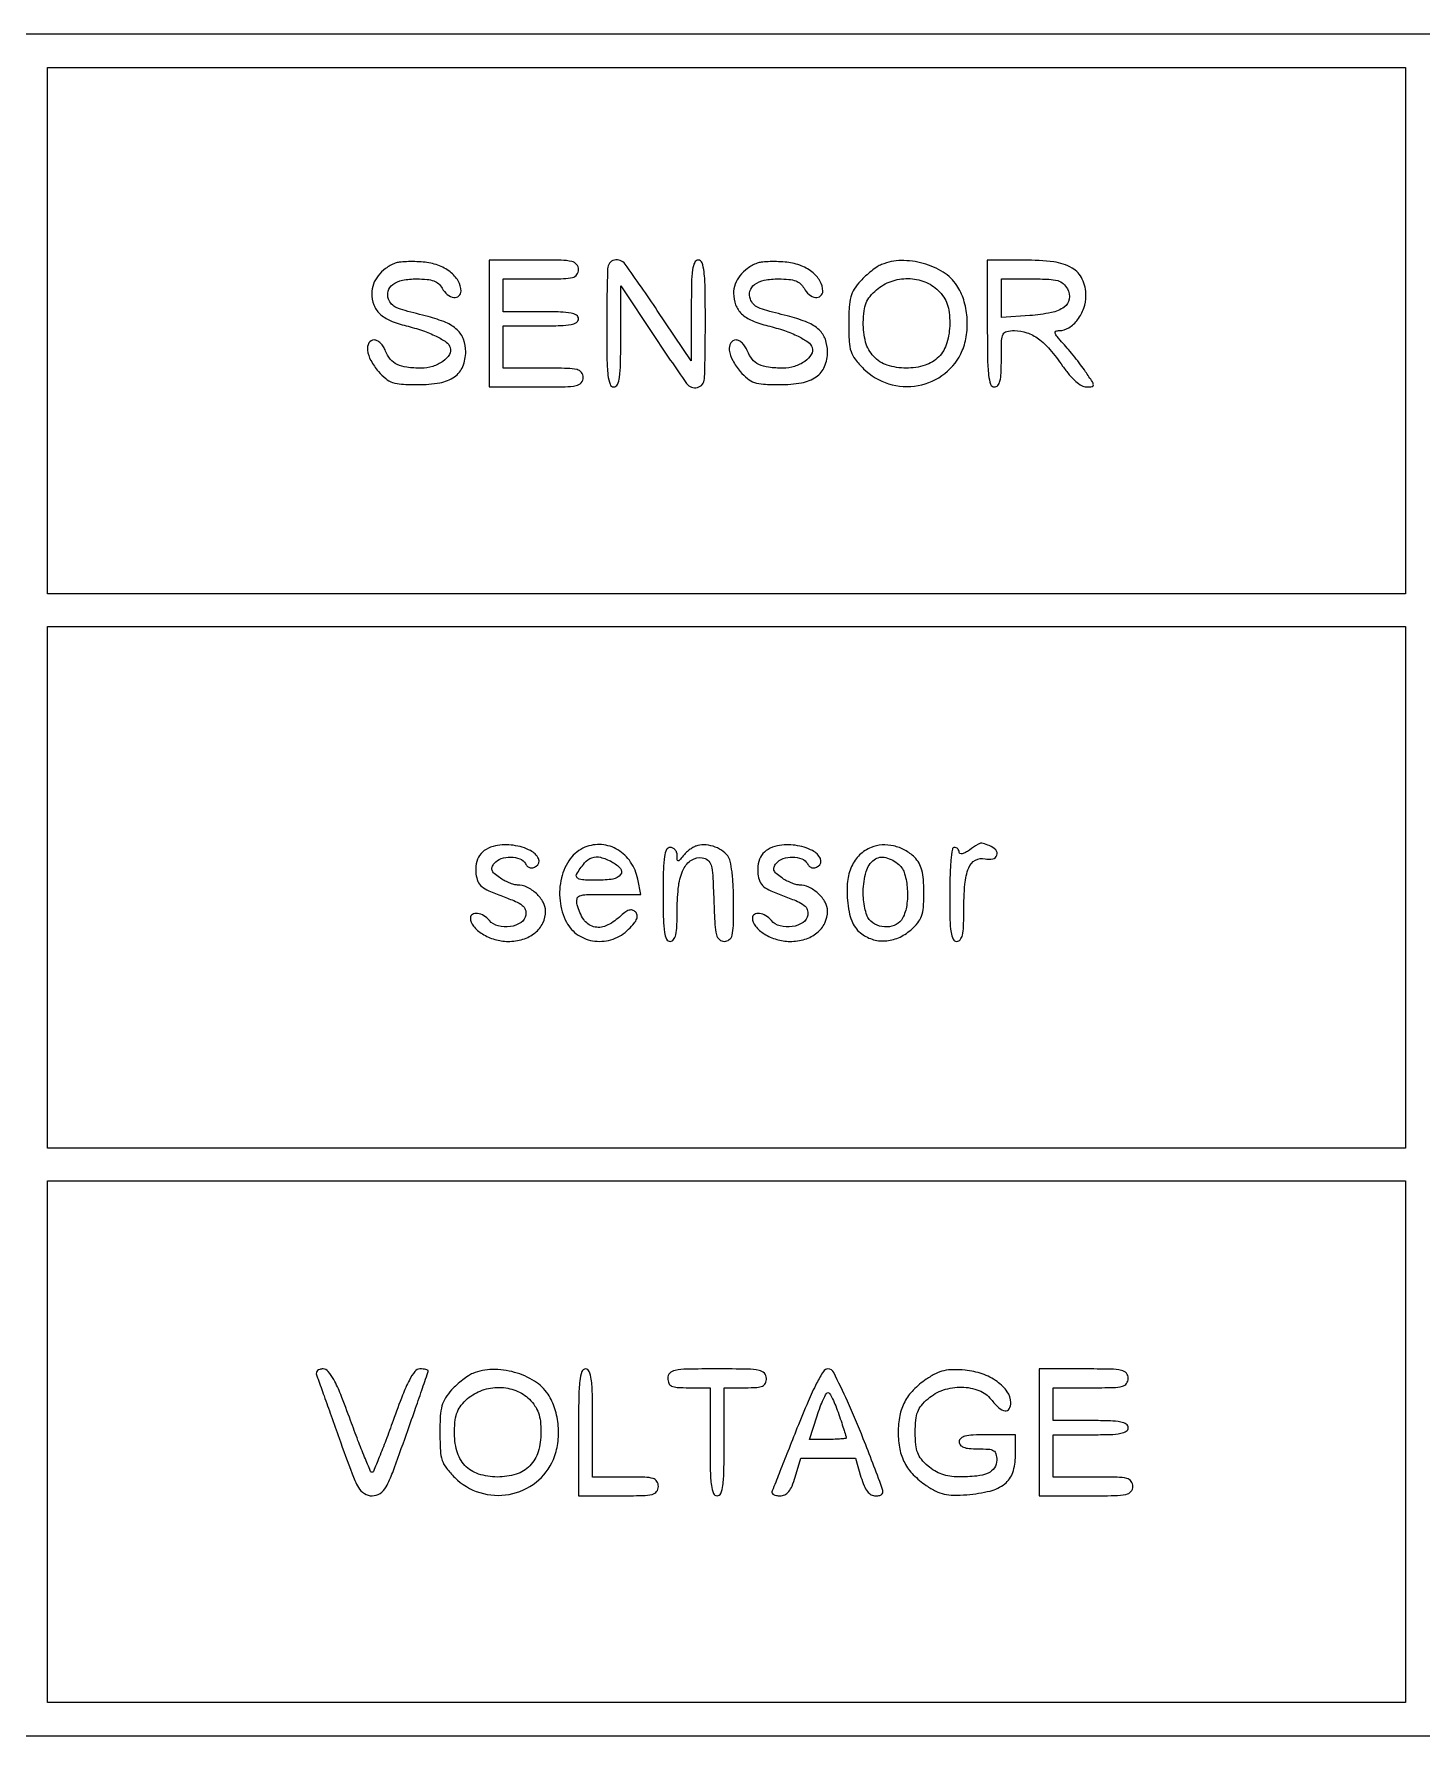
# Model space of a CAD drawing. Header units: millimetres. Extents: x 9982696 to 10277415, y 3207660 to 3335318.
# Drawn here: x 10019571.5 to 10019608.98, y 3333523.96 to 3333569.93 of the extents above; entities that cross this region are included whole.
import ezdxf

# ---------------------------------------------------------------- set-up
doc = ezdxf.new("R2010")
doc.units = ezdxf.units.MM
doc.header["$LTSCALE"] = 2

msp = doc.modelspace()

# ---------------------------------------------------------------- linework, layer by layer
for points in [[(10019533.689, 3333569.761, 0.198873), (10019533.525, 3333569.364, 0.000038), (10019533.523, 3333546.944, 0.000038), (10019533.525, 3333524.525, 0.198873), (10019533.689, 3333524.128, 0.198911), (10019534.091, 3333523.961, 0.000001), (10019671.731, 3333523.961, 0.000001), (10019809.371, 3333523.961, 0.198911), (10019809.773, 3333524.128, 0.198873), (10019809.937, 3333524.525, 0.000038), (10019809.939, 3333546.944, 0.000038), (10019809.937, 3333569.364, 0.198873), (10019809.773, 3333569.761, 0.198911), (10019809.371, 3333569.927, 0.000001), (10019671.731, 3333569.928, 0.000001), (10019534.091, 3333569.927, 0.198911)], [(10019581.251, 3333563.739, 0.060217), (10019580.991, 3333563.595, 0.071639), (10019580.789, 3333563.401, 0.077272), (10019580.661, 3333563.171, 0.088403), (10019580.617, 3333562.923, 0.090406), (10019580.673, 3333562.615, 0.113689), (10019580.833, 3333562.374, 0.089874), (10019581.116, 3333562.189, 0.039493), (10019581.543, 3333562.048, -0.020963), (10019581.991, 3333561.917, -0.033541), (10019582.36, 3333561.765, -0.038742), (10019582.628, 3333561.606, -0.160812), (10019582.738, 3333561.457, -0.223555), (10019582.715, 3333561.27, -0.099591), (10019582.54, 3333561.086, -0.079071), (10019582.263, 3333560.95, -0.074539), (10019581.951, 3333560.903, -0.029988), (10019581.562, 3333560.927, -0.082261), (10019581.299, 3333561.003, -0.109238), (10019581.118, 3333561.145, -0.081184), (10019580.991, 3333561.365, 0.052399), (10019580.933, 3333561.479, 0.05635), (10019580.854, 3333561.577, 0.063347), (10019580.766, 3333561.643, 0.130702), (10019580.683, 3333561.665, 0.264624), (10019580.54, 3333561.583, 0.16857), (10019580.501, 3333561.39, 0.092193), (10019580.593, 3333561.11, 0.052712), (10019580.796, 3333560.815, 0.04196), (10019580.994, 3333560.621, 0.0928), (10019581.178, 3333560.519, 0.066681), (10019581.424, 3333560.471, 0.014055), (10019581.862, 3333560.459, 0.041716), (10019582.456, 3333560.509, 0.109199), (10019582.85, 3333560.668, 0.145086), (10019583.075, 3333560.946, 0.098475), (10019583.155, 3333561.347, 0.088455), (10019583.095, 3333561.682, 0.117278), (10019582.925, 3333561.938, 0.089846), (10019582.618, 3333562.136, 0.035456), (10019582.14, 3333562.295, -0.003231), (10019581.517, 3333562.459, -0.037516), (10019581.279, 3333562.542, -0.101842), (10019581.154, 3333562.631, -0.096491), (10019581.071, 3333562.764, -0.159941), (10019581.06, 3333562.986, -0.171164), (10019581.183, 3333563.164, -0.109625), (10019581.448, 3333563.278, -0.047028), (10019581.833, 3333563.314, -0.022349), (10019582.111, 3333563.302, -0.066236), (10019582.296, 3333563.26, -0.0948), (10019582.425, 3333563.182, -0.087066), (10019582.52, 3333563.061, 0.096491), (10019582.657, 3333562.893, 0.136616), (10019582.832, 3333562.814, 0.219852), (10019582.969, 3333562.853, 0.217507), (10019583.028, 3333562.983, 0.136773), (10019582.951, 3333563.259, 0.093123), (10019582.732, 3333563.504, 0.07938), (10019582.403, 3333563.683, 0.063835), (10019582.008, 3333563.768, 0.014689), (10019581.777, 3333563.78, 0.015891), (10019581.552, 3333563.779, 0.015561), (10019581.36, 3333563.765, 0.070678)], [(10019583.789, 3333562.109), (10019583.789, 3333560.396), (10019585.058, 3333560.396, 0.003852), (10019585.837, 3333560.402, 0.045528), (10019586.137, 3333560.434, 0.160003), (10019586.274, 3333560.511, 0.186821), (10019586.327, 3333560.649, 0.165398), (10019586.281, 3333560.787, 0.1727), (10019586.161, 3333560.864, 0.052938), (10019585.9, 3333560.897, 0.004884), (10019585.249, 3333560.903), (10019584.17, 3333560.903), (10019584.17, 3333561.474), (10019584.17, 3333562.045), (10019585.185, 3333562.045, 0.006994), (10019585.717, 3333562.053, 0.039364), (10019586, 3333562.083, 0.093584), (10019586.148, 3333562.141, 0.258593), (10019586.2, 3333562.236, 0.258593), (10019586.148, 3333562.331, 0.093584), (10019586, 3333562.388, 0.039364), (10019585.717, 3333562.419, 0.006994), (10019585.185, 3333562.426), (10019584.17, 3333562.426), (10019584.17, 3333562.87), (10019584.17, 3333563.314), (10019585.185, 3333563.314, 0.005351), (10019585.795, 3333563.321, 0.055952), (10019586.042, 3333563.354, 0.176663), (10019586.156, 3333563.431, 0.157888), (10019586.2, 3333563.568, 0.179874), (10019586.149, 3333563.706, 0.16431), (10019586.018, 3333563.784, 0.047763), (10019585.731, 3333563.816, 0.004147), (10019584.995, 3333563.822), (10019583.789, 3333563.822)], [(10019586.962, 3333562.109, 0.003511), (10019586.968, 3333561.172, 0.024158), (10019586.997, 3333560.713, 0.054088), (10019587.052, 3333560.468, 0.32143), (10019587.152, 3333560.396, 0.295591), (10019587.25, 3333560.459, 0.070627), (10019587.307, 3333560.655, 0.029967), (10019587.336, 3333561.026, 0.004699), (10019587.343, 3333561.76), (10019587.344, 3333563.124), (10019588.25, 3333561.76, 0.007363), (10019589.12, 3333560.491, 0.310252), (10019589.414, 3333560.382, 0.334325), (10019589.603, 3333560.618, 0.008), (10019589.627, 3333562.109, 0.003511), (10019589.62, 3333563.045, 0.024158), (10019589.592, 3333563.505, 0.054088), (10019589.537, 3333563.75, 0.32143), (10019589.436, 3333563.822, 0.295229), (10019589.338, 3333563.759, 0.070972), (10019589.282, 3333563.564, 0.030067), (10019589.253, 3333563.194, 0.004714), (10019589.246, 3333562.462), (10019589.246, 3333561.103), (10019588.329, 3333562.462, 0.007121), (10019587.457, 3333563.716, 0.309856), (10019587.169, 3333563.821, 0.333307), (10019586.985, 3333563.59, 0.007727)], [(10019591.023, 3333563.739, 0.060217), (10019590.762, 3333563.595, 0.071639), (10019590.56, 3333563.401, 0.077272), (10019590.432, 3333563.171, 0.088403), (10019590.388, 3333562.923, 0.090406), (10019590.444, 3333562.615, 0.113689), (10019590.605, 3333562.374, 0.089874), (10019590.888, 3333562.189, 0.039493), (10019591.314, 3333562.048, -0.020963), (10019591.763, 3333561.917, -0.033541), (10019592.131, 3333561.765, -0.038742), (10019592.399, 3333561.606, -0.160812), (10019592.509, 3333561.457, -0.223555), (10019592.487, 3333561.27, -0.099591), (10019592.312, 3333561.086, -0.079071), (10019592.034, 3333560.95, -0.074539), (10019591.722, 3333560.903, -0.029988), (10019591.333, 3333560.927, -0.082261), (10019591.07, 3333561.003, -0.109238), (10019590.89, 3333561.145, -0.081184), (10019590.762, 3333561.365, 0.052399), (10019590.704, 3333561.479, 0.05635), (10019590.625, 3333561.577, 0.063347), (10019590.537, 3333561.643, 0.130702), (10019590.455, 3333561.665, 0.264624), (10019590.312, 3333561.583, 0.16857), (10019590.272, 3333561.39, 0.092193), (10019590.364, 3333561.11, 0.052712), (10019590.568, 3333560.815, 0.04196), (10019590.765, 3333560.621, 0.0928), (10019590.949, 3333560.519, 0.066681), (10019591.195, 3333560.471, 0.014055), (10019591.633, 3333560.459, 0.041716), (10019592.227, 3333560.509, 0.109199), (10019592.622, 3333560.668, 0.145086), (10019592.846, 3333560.946, 0.098475), (10019592.926, 3333561.347, 0.088455), (10019592.867, 3333561.682, 0.117278), (10019592.696, 3333561.938, 0.089846), (10019592.389, 3333562.136, 0.035456), (10019591.911, 3333562.295, -0.003231), (10019591.288, 3333562.459, -0.037516), (10019591.05, 3333562.542, -0.101842), (10019590.925, 3333562.631, -0.096491), (10019590.842, 3333562.764, -0.159941), (10019590.831, 3333562.986, -0.171164), (10019590.955, 3333563.164, -0.109625), (10019591.219, 3333563.278, -0.047028), (10019591.605, 3333563.314, -0.022349), (10019591.882, 3333563.302, -0.066236), (10019592.067, 3333563.26, -0.0948), (10019592.196, 3333563.182, -0.087066), (10019592.292, 3333563.061, 0.096491), (10019592.429, 3333562.893, 0.136616), (10019592.603, 3333562.814, 0.219852), (10019592.74, 3333562.853, 0.217507), (10019592.799, 3333562.983, 0.136773), (10019592.722, 3333563.259, 0.093123), (10019592.503, 3333563.504, 0.07938), (10019592.174, 3333563.683, 0.063835), (10019591.779, 3333563.768, 0.014689), (10019591.548, 3333563.78, 0.015891), (10019591.323, 3333563.779, 0.015561), (10019591.131, 3333563.765, 0.070678)], [(10019594.386, 3333563.701, 0.04915), (10019594.266, 3333563.637, 0.018696), (10019594.113, 3333563.527, 0.018303), (10019593.955, 3333563.393, 0.021342), (10019593.814, 3333563.255, 0.045851), (10019593.648, 3333563.039, 0.074426), (10019593.555, 3333562.828, 0.053363), (10019593.51, 3333562.552, 0.013785), (10019593.497, 3333562.101, 0.013407), (10019593.51, 3333561.619, 0.066453), (10019593.56, 3333561.354, 0.085882), (10019593.673, 3333561.143, 0.030926), (10019593.898, 3333560.888, 0.123024), (10019594.576, 3333560.481, 0.119883), (10019595.373, 3333560.436, 0.12141), (10019596.094, 3333560.76, 0.12826), (10019596.564, 3333561.377, 0.065408), (10019596.681, 3333561.809, 0.054356), (10019596.693, 3333562.284, 0.054823), (10019596.603, 3333562.747, 0.069681), (10019596.417, 3333563.139, 0.109617), (10019596.053, 3333563.494, 0.071232), (10019595.512, 3333563.731, 0.069918), (10019594.915, 3333563.809, 0.095934)], [(10019597.241, 3333562.109, 0.003511), (10019597.247, 3333561.172, 0.024158), (10019597.276, 3333560.713, 0.054088), (10019597.33, 3333560.468, 0.32143), (10019597.431, 3333560.396, 0.222027), (10019597.523, 3333560.439, 0.113455), (10019597.582, 3333560.554, 0.050675), (10019597.613, 3333560.772, 0.010614), (10019597.621, 3333561.157, -0.006964), (10019597.628, 3333561.65, -0.101771), (10019597.668, 3333561.818, -0.233601), (10019597.764, 3333561.895, -0.054883), (10019597.974, 3333561.918, -0.083449), (10019598.309, 3333561.862, -0.075478), (10019598.62, 3333561.699, -0.057753), (10019598.932, 3333561.408, -0.025765), (10019599.275, 3333560.961, 0.023055), (10019599.455, 3333560.724, 0.039144), (10019599.629, 3333560.546, 0.0484), (10019599.788, 3333560.431, 0.132267), (10019599.92, 3333560.396, 0.036299), (10019600.071, 3333560.407, 0.390702), (10019600.106, 3333560.45, 0.129866), (10019600.078, 3333560.534, 0.005097), (10019599.894, 3333560.808, 0.010695), (10019599.762, 3333560.991, 0.006558), (10019599.6, 3333561.202, 0.006573), (10019599.434, 3333561.406, 0.011637), (10019599.29, 3333561.57, -0.01019), (10019599.124, 3333561.759, -0.101873), (10019599.073, 3333561.851, -0.377986), (10019599.095, 3333561.9, -0.105745), (10019599.184, 3333561.918, 0.143725), (10019599.443, 3333561.995, 0.086802), (10019599.68, 3333562.213, 0.078876), (10019599.848, 3333562.523, 0.084856), (10019599.906, 3333562.861, 0.11032), (10019599.806, 3333563.307, 0.153262), (10019599.531, 3333563.606, 0.100172), (10019599.033, 3333563.773, 0.030916), (10019598.239, 3333563.822), (10019597.241, 3333563.822)], [(10019595.914, 3333563.003, -0.045944), (10019596.066, 3333562.821, -0.066727), (10019596.16, 3333562.634, -0.0579), (10019596.21, 3333562.41, -0.02598), (10019596.226, 3333562.109, -0.071565), (10019596.15, 3333561.586, -0.122589), (10019595.929, 3333561.207, -0.124644), (10019595.559, 3333560.981, -0.075413), (10019595.048, 3333560.903, -0.078935), (10019594.54, 3333560.984, -0.126641), (10019594.172, 3333561.218, -0.12268), (10019593.955, 3333561.608, -0.071451), (10019593.891, 3333562.141, -0.02538), (10019593.913, 3333562.45, -0.06559), (10019593.969, 3333562.666, -0.075721), (10019594.074, 3333562.842, -0.043245), (10019594.247, 3333563.019, -0.093602), (10019594.641, 3333563.247, -0.086898), (10019595.102, 3333563.323, -0.08907), (10019595.552, 3333563.238, -0.105484)], [(10019599.406, 3333563.046, -0.161464), (10019599.454, 3333562.771, -0.204201), (10019599.32, 3333562.553, -0.105485), (10019598.97, 3333562.403, -0.030896), (10019598.387, 3333562.324), (10019597.621, 3333562.269), (10019597.621, 3333562.792), (10019597.621, 3333563.314), (10019598.442, 3333563.314, -0.010323), (10019598.9, 3333563.305, -0.057667), (10019599.142, 3333563.267, -0.109364), (10019599.293, 3333563.186, -0.093261)], [(10019583.957, 3333548, 0.079421), (10019583.706, 3333547.906, 0.112818), (10019583.531, 3333547.745, 0.109215), (10019583.439, 3333547.52, 0.070976), (10019583.431, 3333547.238, 0.072954), (10019583.484, 3333547.042, 0.117647), (10019583.587, 3333546.903, 0.072954), (10019583.778, 3333546.786, 0.015296), (10019584.145, 3333546.641, -0.013549), (10019584.5, 3333546.503, -0.069403), (10019584.681, 3333546.395, -0.137262), (10019584.764, 3333546.28, -0.123484), (10019584.779, 3333546.133, -0.216373), (10019584.651, 3333545.931, -0.107543), (10019584.361, 3333545.821, -0.098782), (10019584.031, 3333545.837, -0.159413), (10019583.795, 3333545.986, 0.084109), (10019583.645, 3333546.115, 0.102088), (10019583.47, 3333546.177, 0.164034), (10019583.337, 3333546.151, 0.270293), (10019583.282, 3333546.056, 0.176918), (10019583.363, 3333545.832, 0.078101), (10019583.605, 3333545.623, 0.068352), (10019583.939, 3333545.473, 0.071525), (10019584.297, 3333545.421, 0.072598), (10019584.7, 3333545.48, 0.097343), (10019585.026, 3333545.652, 0.109585), (10019585.237, 3333545.915, 0.114538), (10019585.312, 3333546.239, 0.130834), (10019585.248, 3333546.478, 0.075985), (10019585.062, 3333546.713, 0.074431), (10019584.809, 3333546.885, 0.112948), (10019584.551, 3333546.944, -0.071849), (10019584.455, 3333546.958, -0.026771), (10019584.327, 3333547.004, -0.025866), (10019584.19, 3333547.069, -0.028411), (10019584.065, 3333547.146, -0.028123), (10019583.925, 3333547.257, -0.124603), (10019583.866, 3333547.343, -0.184918), (10019583.867, 3333547.428, -0.078354), (10019583.926, 3333547.527, -0.135043), (10019584.111, 3333547.656, -0.087192), (10019584.37, 3333547.7, -0.091549), (10019584.617, 3333547.652, -0.173891), (10019584.768, 3333547.521, 0.072673), (10019584.826, 3333547.446, 0.136171), (10019584.892, 3333547.41, 0.131274), (10019584.97, 3333547.412, 0.06526), (10019585.06, 3333547.453, 0.382279), (10019585.12, 3333547.656, 0.168243), (10019584.908, 3333547.872, 0.081088), (10019584.44, 3333548.016, 0.084504)], [(10019586.373, 3333547.963, 0.139038), (10019585.979, 3333547.652, 0.096905), (10019585.74, 3333547.135, 0.088518), (10019585.701, 3333546.521, 0.091175), (10019585.878, 3333545.939, 0.128642), (10019586.19, 3333545.592, 0.117713), (10019586.642, 3333545.429, 0.113237), (10019587.134, 3333545.484, 0.112336), (10019587.554, 3333545.749, 0.022585), (10019587.703, 3333545.912, 0.079212), (10019587.776, 3333546.034, 0.142089), (10019587.785, 3333546.131, 0.151061), (10019587.741, 3333546.216, 0.130224), (10019587.658, 3333546.265, 0.143763), (10019587.565, 3333546.263, 0.086734), (10019587.452, 3333546.205, 0.026106), (10019587.304, 3333546.08, -0.085198), (10019586.943, 3333545.841, -0.174961), (10019586.608, 3333545.818, -0.177305), (10019586.34, 3333546.014, -0.087768), (10019586.167, 3333546.405, -0.09867), (10019586.16, 3333546.567, -0.277647), (10019586.23, 3333546.651, -0.078804), (10019586.419, 3333546.685, -0.004902), (10019586.99, 3333546.69), (10019587.882, 3333546.69), (10019587.799, 3333547.102, 0.097816), (10019587.609, 3333547.564, 0.11058), (10019587.263, 3333547.894, 0.116621), (10019586.825, 3333548.035, 0.118206)], [(10019589.373, 3333547.997, 0.052153), (10019589.289, 3333547.957, 0.026739), (10019589.192, 3333547.891, 0.026249), (10019589.099, 3333547.812, 0.035673), (10019589.024, 3333547.73, -0.008596), (10019588.927, 3333547.612, -0.244098), (10019588.891, 3333547.597, -0.370903), (10019588.869, 3333547.62, -0.014584), (10019588.865, 3333547.745, 0.08745), (10019588.851, 3333547.827, 0.094445), (10019588.809, 3333547.896, 0.100127), (10019588.748, 3333547.943, 0.111976), (10019588.675, 3333547.959, 0.286822), (10019588.578, 3333547.899, 0.076301), (10019588.521, 3333547.716, 0.032071), (10019588.492, 3333547.369, 0.005163), (10019588.485, 3333546.69, 0.005163), (10019588.492, 3333546.012, 0.032071), (10019588.521, 3333545.665, 0.076301), (10019588.578, 3333545.482, 0.286822), (10019588.675, 3333545.421, 0.237328), (10019588.768, 3333545.468, 0.10562), (10019588.827, 3333545.597, 0.045624), (10019588.858, 3333545.839, 0.00886), (10019588.865, 3333546.282, -0.031138), (10019588.906, 3333546.929, -0.081899), (10019589.037, 3333547.374, -0.138079), (10019589.254, 3333547.618, -0.179939), (10019589.544, 3333547.681, -0.140923), (10019589.695, 3333547.614, -0.152626), (10019589.781, 3333547.478, -0.052519), (10019589.825, 3333547.204, -0.005128), (10019589.854, 3333546.532, 0.005091), (10019589.882, 3333545.874, 0.04962), (10019589.924, 3333545.599, 0.154511), (10019590.005, 3333545.471, 0.178333), (10019590.139, 3333545.421, 0.169191), (10019590.273, 3333545.468, 0.168724), (10019590.349, 3333545.588, 0.052852), (10019590.382, 3333545.846, 0.005142), (10019590.388, 3333546.476, 0.011505), (10019590.378, 3333546.927, 0.019901), (10019590.346, 3333547.301, 0.021414), (10019590.297, 3333547.589, 0.114229), (10019590.23, 3333547.732, 0.08609), (10019590.06, 3333547.884, 0.06536), (10019589.833, 3333547.989, 0.066116), (10019589.59, 3333548.03, 0.093585)], [(10019591.571, 3333548, 0.079421), (10019591.32, 3333547.906, 0.112818), (10019591.145, 3333547.745, 0.109215), (10019591.053, 3333547.52, 0.070976), (10019591.045, 3333547.238, 0.072954), (10019591.098, 3333547.042, 0.117647), (10019591.201, 3333546.903, 0.072954), (10019591.392, 3333546.786, 0.015296), (10019591.759, 3333546.641, -0.013549), (10019592.114, 3333546.503, -0.069403), (10019592.295, 3333546.395, -0.137262), (10019592.378, 3333546.28, -0.123484), (10019592.393, 3333546.133, -0.216373), (10019592.265, 3333545.931, -0.107543), (10019591.975, 3333545.821, -0.098782), (10019591.645, 3333545.837, -0.159413), (10019591.409, 3333545.986, 0.084109), (10019591.259, 3333546.115, 0.102088), (10019591.084, 3333546.177, 0.164034), (10019590.951, 3333546.151, 0.270293), (10019590.896, 3333546.056, 0.176918), (10019590.977, 3333545.832, 0.078101), (10019591.219, 3333545.623, 0.068352), (10019591.553, 3333545.473, 0.071525), (10019591.911, 3333545.421, 0.072598), (10019592.314, 3333545.48, 0.097343), (10019592.64, 3333545.652, 0.109585), (10019592.851, 3333545.915, 0.114538), (10019592.926, 3333546.239, 0.130834), (10019592.862, 3333546.478, 0.075985), (10019592.676, 3333546.713, 0.074431), (10019592.423, 3333546.885, 0.112948), (10019592.165, 3333546.944, -0.071849), (10019592.069, 3333546.958, -0.026771), (10019591.941, 3333547.004, -0.025866), (10019591.804, 3333547.069, -0.028411), (10019591.679, 3333547.146, -0.028123), (10019591.539, 3333547.257, -0.124603), (10019591.48, 3333547.343, -0.184918), (10019591.481, 3333547.428, -0.078354), (10019591.54, 3333547.527, -0.135043), (10019591.725, 3333547.656, -0.087192), (10019591.984, 3333547.7, -0.091549), (10019592.231, 3333547.652, -0.173891), (10019592.382, 3333547.521, 0.072673), (10019592.44, 3333547.446, 0.136171), (10019592.506, 3333547.41, 0.131274), (10019592.584, 3333547.412, 0.06526), (10019592.674, 3333547.453, 0.382279), (10019592.734, 3333547.656, 0.168243), (10019592.522, 3333547.872, 0.081088), (10019592.054, 3333548.016, 0.084504)], [(10019594.107, 3333547.961, 0.094548), (10019593.792, 3333547.755, 0.094864), (10019593.576, 3333547.447, 0.08098), (10019593.466, 3333547.039, 0.049199), (10019593.465, 3333546.538, 0.021971), (10019593.51, 3333546.218, 0.047481), (10019593.578, 3333545.979, 0.060553), (10019593.677, 3333545.796, 0.068802), (10019593.812, 3333545.652, 0.091399), (10019594.127, 3333545.48, 0.093272), (10019594.481, 3333545.434, 0.08906), (10019594.84, 3333545.519, 0.074921), (10019595.172, 3333545.728, 0.041033), (10019595.363, 3333545.922, 0.089736), (10019595.466, 3333546.103, 0.06829), (10019595.514, 3333546.339, 0.016418), (10019595.528, 3333546.739, 0.017624), (10019595.515, 3333547.097, 0.047369), (10019595.473, 3333547.347, 0.064891), (10019595.396, 3333547.536, 0.068926), (10019595.274, 3333547.694, 0.070119), (10019595.015, 3333547.885, 0.068001), (10019594.711, 3333548, 0.07018), (10019594.397, 3333548.027, 0.084194)], [(10019596.761, 3333547.889, -0.029426), (10019596.652, 3333547.821, -0.068119), (10019596.561, 3333547.787, -0.143156), (10019596.503, 3333547.791, -0.315737), (10019596.479, 3333547.825, 0.093544), (10019596.47, 3333547.877, 0.096483), (10019596.442, 3333547.92, 0.099127), (10019596.401, 3333547.949, 0.104818), (10019596.352, 3333547.959, 0.371083), (10019596.298, 3333547.913, 0.012451), (10019596.26, 3333547.611, 0.016864), (10019596.234, 3333547.208, 0.008055), (10019596.226, 3333546.69, 0.005163), (10019596.233, 3333546.012, 0.032071), (10019596.262, 3333545.665, 0.076301), (10019596.319, 3333545.482, 0.286822), (10019596.416, 3333545.421, 0.23076), (10019596.508, 3333545.467, 0.109085), (10019596.567, 3333545.589, 0.047729), (10019596.598, 3333545.821, 0.009561), (10019596.606, 3333546.238, -0.01974), (10019596.635, 3333546.966, -0.076595), (10019596.738, 3333547.404, -0.164718), (10019596.921, 3333547.616, -0.19724), (10019597.179, 3333547.653, 0.111654), (10019597.389, 3333547.648, 0.271563), (10019597.501, 3333547.748, 0.273586), (10019597.468, 3333547.893, 0.112329), (10019597.294, 3333548.009, 0.013042), (10019597.127, 3333548.068, 0.135023), (10019597.055, 3333548.072, 0.092814), (10019596.981, 3333548.04, 0.004554)], [(10019587.097, 3333547.574, -0.085659), (10019587.333, 3333547.39, -0.366461), (10019587.339, 3333547.226, -0.189426), (10019587.132, 3333547.105, -0.038646), (10019586.701, 3333547.071, -0.011494), (10019586.391, 3333547.078, -0.058615), (10019586.221, 3333547.106, -0.180691), (10019586.151, 3333547.158, -0.280796), (10019586.149, 3333547.23, -0.041771), (10019586.362, 3333547.539, -0.134751), (10019586.564, 3333547.682, -0.152549), (10019586.795, 3333547.693, -0.058691)], [(10019594.851, 3333547.496, -0.139722), (10019595.008, 3333547.245, -0.052676), (10019595.08, 3333546.834, -0.051775), (10019595.065, 3333546.395, -0.088711), (10019594.952, 3333546.048, -0.148089), (10019594.783, 3333545.879, -0.113442), (10019594.53, 3333545.81, -0.107773), (10019594.262, 3333545.858, -0.12267), (10019594.052, 3333546.012, -0.090347), (10019593.986, 3333546.13, -0.030278), (10019593.933, 3333546.321, -0.028985), (10019593.898, 3333546.544, -0.029324), (10019593.89, 3333546.769, -0.062755), (10019593.97, 3333547.307, -0.164079), (10019594.187, 3333547.626, -0.23011), (10019594.497, 3333547.687, -0.120176)], [(10019579.125, 3333533.715, -0.002293), (10019579.166, 3333533.602, -0.000074), (10019579.328, 3333533.146, -0.000143), (10019579.52, 3333532.609, -0.000099), (10019579.736, 3333532.002, 0.003713), (10019580.084, 3333531.044, 0.041203), (10019580.256, 3333530.676, 0.121922), (10019580.417, 3333530.508, 0.142103), (10019580.627, 3333530.447, 0.148646), (10019580.84, 3333530.512, 0.118509), (10019581.003, 3333530.689, 0.038957), (10019581.182, 3333531.079, 0.003383), (10019581.553, 3333532.108, 0.000931), (10019581.778, 3333532.748, 0.001488), (10019581.967, 3333533.296, 0.000267), (10019582.133, 3333533.78, 0.082354), (10019582.14, 3333533.821, 0.303434), (10019582.126, 3333533.841, 0.040278), (10019582.074, 3333533.858, 0.035638), (10019582.002, 3333533.87, 0.022219), (10019581.916, 3333533.874, 0.233074), (10019581.783, 3333533.808, 0.044318), (10019581.633, 3333533.573, 0.026996), (10019581.45, 3333533.167, 0.006562), (10019581.194, 3333532.478, -0.004193), (10019580.997, 3333531.943, -0.006818), (10019580.82, 3333531.492, -0.001969), (10019580.661, 3333531.107, -0.302757), (10019580.624, 3333531.082, -0.301077), (10019580.586, 3333531.107, -0.001956), (10019580.425, 3333531.492, -0.006787), (10019580.245, 3333531.943, -0.004176), (10019580.046, 3333532.478, 0.00624), (10019579.778, 3333533.187, 0.028892), (10019579.594, 3333533.586, 0.052457), (10019579.444, 3333533.807, 0.221445), (10019579.303, 3333533.874, 0.063691), (10019579.214, 3333533.862, 0.119337), (10019579.151, 3333533.828, 0.158739), (10019579.121, 3333533.777, 0.141808)], [(10019583.345, 3333533.753, 0.04915), (10019583.226, 3333533.689, 0.018696), (10019583.073, 3333533.578, 0.018303), (10019582.914, 3333533.445, 0.021342), (10019582.774, 3333533.306, 0.045851), (10019582.608, 3333533.091, 0.074426), (10019582.514, 3333532.88, 0.053363), (10019582.469, 3333532.604, 0.013785), (10019582.457, 3333532.153, 0.013407), (10019582.47, 3333531.671, 0.066453), (10019582.52, 3333531.405, 0.085882), (10019582.632, 3333531.195, 0.030926), (10019582.858, 3333530.94, 0.123024), (10019583.536, 3333530.533, 0.119883), (10019584.332, 3333530.487, 0.12141), (10019585.053, 3333530.812, 0.12826), (10019585.523, 3333531.429, 0.065408), (10019585.64, 3333531.86, 0.054356), (10019585.653, 3333532.336, 0.054823), (10019585.563, 3333532.798, 0.069681), (10019585.377, 3333533.191, 0.109617), (10019585.013, 3333533.546, 0.071232), (10019584.472, 3333533.782, 0.069918), (10019583.875, 3333533.86, 0.095934)], [(10019586.2, 3333532.16), (10019586.2, 3333530.447), (10019587.279, 3333530.447, 0.004884), (10019587.931, 3333530.454, 0.052938), (10019588.191, 3333530.486, 0.1727), (10019588.311, 3333530.564, 0.165398), (10019588.358, 3333530.701, 0.142406), (10019588.318, 3333530.837, 0.183695), (10019588.215, 3333530.914, 0.063075), (10019587.994, 3333530.948, 0.006583), (10019587.469, 3333530.955), (10019586.581, 3333530.955), (10019586.581, 3333532.414, 0.004301), (10019586.574, 3333533.204, 0.028132), (10019586.545, 3333533.599, 0.065619), (10019586.49, 3333533.808, 0.303591), (10019586.391, 3333533.874, 0.32143), (10019586.29, 3333533.801, 0.054088), (10019586.236, 3333533.556, 0.024158), (10019586.207, 3333533.097, 0.003511)], [(10019588.612, 3333533.62, 0.102588), (10019588.639, 3333533.488, 0.188085), (10019588.715, 3333533.412, 0.090841), (10019588.868, 3333533.375, 0.013964), (10019589.183, 3333533.366), (10019589.754, 3333533.366), (10019589.754, 3333531.907, 0.004301), (10019589.76, 3333531.117, 0.028132), (10019589.79, 3333530.722, 0.065619), (10019589.845, 3333530.513, 0.303591), (10019589.944, 3333530.447, 0.303591), (10019590.043, 3333530.513, 0.065619), (10019590.098, 3333530.722, 0.028132), (10019590.128, 3333531.117, 0.004301), (10019590.134, 3333531.907), (10019590.134, 3333533.366), (10019590.705, 3333533.366, 0.013964), (10019591.02, 3333533.375, 0.090841), (10019591.173, 3333533.412, 0.188085), (10019591.249, 3333533.488, 0.102588), (10019591.276, 3333533.62, 0.193568), (10019591.221, 3333533.759, 0.15568), (10019591.078, 3333533.836, 0.043488), (10019590.765, 3333533.868, 0.003595), (10019589.944, 3333533.874, 0.003595), (10019589.123, 3333533.868, 0.043488), (10019588.81, 3333533.836, 0.15568), (10019588.667, 3333533.759, 0.193568)], [(10019592.101, 3333532.27, 0.000065), (10019591.855, 3333531.648, 0.000097), (10019591.641, 3333531.106, 0.000037), (10019591.457, 3333530.639, 0.002331), (10019591.425, 3333530.557, 0.24826), (10019591.43, 3333530.516, 0.12432), (10019591.471, 3333530.48, 0.076396), (10019591.545, 3333530.455, 0.041158), (10019591.641, 3333530.447, 0.111875), (10019591.772, 3333530.477, 0.111482), (10019591.877, 3333530.56, 0.073288), (10019591.967, 3333530.711, 0.024337), (10019592.053, 3333530.955), (10019592.205, 3333531.462), (10019592.941, 3333531.462), (10019593.677, 3333531.462), (10019593.829, 3333530.955, 0.024905), (10019593.914, 3333530.717, 0.069093), (10019594.003, 3333530.564, 0.104439), (10019594.106, 3333530.478, 0.122589), (10019594.229, 3333530.447, 0.050673), (10019594.342, 3333530.459, 0.183807), (10019594.402, 3333530.497, 0.193765), (10019594.42, 3333530.564, 0.056936), (10019594.395, 3333530.669, 0.006093), (10019593.891, 3333531.99, 0.012756), (10019593.461, 3333533.003, 0.007812), (10019593.095, 3333533.774, 0.285898), (10019592.936, 3333533.873, 0.256656), (10019592.816, 3333533.807, 0.02109), (10019592.631, 3333533.486, 0.019273), (10019592.401, 3333532.998, 0.006463)], [(10019595.593, 3333533.596, 0.04815), (10019595.242, 3333533.304, 0.073784), (10019595.009, 3333532.986, 0.073763), (10019594.877, 3333532.614, 0.048096), (10019594.833, 3333532.16, 0.048096), (10019594.877, 3333531.706, 0.073764), (10019595.009, 3333531.334, 0.073784), (10019595.242, 3333531.017, 0.048151), (10019595.593, 3333530.725, 0.03279), (10019595.849, 3333530.574, 0.06092), (10019596.076, 3333530.493, 0.054379), (10019596.333, 3333530.464, 0.021308), (10019596.69, 3333530.477, 0.038532), (10019597.317, 3333530.577, 0.110817), (10019597.711, 3333530.769, 0.142702), (10019597.927, 3333531.078, 0.08225), (10019598.002, 3333531.529), (10019598.002, 3333532.097), (10019597.241, 3333532.097, 0.010614), (10019596.855, 3333532.089, 0.050675), (10019596.638, 3333532.057, 0.113455), (10019596.522, 3333531.998, 0.222027), (10019596.479, 3333531.907, 0.176579), (10019596.511, 3333531.82, 0.128937), (10019596.596, 3333531.76, 0.069535), (10019596.747, 3333531.726, 0.020272), (10019596.987, 3333531.716, -0.016344), (10019597.277, 3333531.707, -0.118547), (10019597.41, 3333531.666, -0.199453), (10019597.474, 3333531.579, -0.061568), (10019597.495, 3333531.414, -0.144966), (10019597.432, 3333531.202, -0.146201), (10019597.264, 3333531.06, -0.080843), (10019596.957, 3333530.981, -0.021975), (10019596.455, 3333530.957, -0.041795), (10019596.229, 3333530.975, -0.046198), (10019596.017, 3333531.03, -0.046618), (10019595.82, 3333531.123, -0.044023), (10019595.64, 3333531.252, -0.041967), (10019595.462, 3333531.434, -0.082496), (10019595.36, 3333531.608, -0.068811), (10019595.31, 3333531.827, -0.022157), (10019595.295, 3333532.16, -0.022157), (10019595.31, 3333532.494, -0.068811), (10019595.36, 3333532.712, -0.082496), (10019595.462, 3333532.887, -0.041967), (10019595.64, 3333533.069, -0.096953), (10019596.055, 3333533.305, -0.084083), (10019596.55, 3333533.382, -0.089558), (10019597.015, 3333533.293, -0.134609), (10019597.345, 3333533.049, 0.039685), (10019597.551, 3333532.826, 0.147462), (10019597.72, 3333532.744, 0.311707), (10019597.831, 3333532.796, 0.131281), (10019597.875, 3333532.963, 0.156732), (10019597.781, 3333533.258, 0.082937), (10019597.506, 3333533.531, 0.070374), (10019597.105, 3333533.739, 0.061083), (10019596.642, 3333533.84, 0.024288), (10019596.313, 3333533.854, 0.056143), (10019596.068, 3333533.826, 0.060276), (10019595.846, 3333533.745, 0.031905)], [(10019598.637, 3333532.16), (10019598.637, 3333530.447), (10019599.906, 3333530.447, 0.003852), (10019600.684, 3333530.453, 0.045528), (10019600.984, 3333530.485, 0.160003), (10019601.121, 3333530.563, 0.186821), (10019601.175, 3333530.701, 0.165398), (10019601.128, 3333530.838, 0.1727), (10019601.008, 3333530.916, 0.052938), (10019600.748, 3333530.949, 0.004884), (10019600.096, 3333530.955), (10019599.017, 3333530.955), (10019599.017, 3333531.526), (10019599.017, 3333532.097), (10019600.033, 3333532.097, 0.006994), (10019600.564, 3333532.104, 0.039364), (10019600.847, 3333532.135, 0.093584), (10019600.995, 3333532.193, 0.258593), (10019601.048, 3333532.287, 0.258593), (10019600.995, 3333532.382, 0.093584), (10019600.847, 3333532.44, 0.039364), (10019600.564, 3333532.47, 0.006994), (10019600.033, 3333532.478), (10019599.017, 3333532.478), (10019599.017, 3333532.922), (10019599.017, 3333533.366), (10019600.033, 3333533.366, 0.005351), (10019600.642, 3333533.373, 0.055952), (10019600.889, 3333533.406, 0.176663), (10019601.003, 3333533.483, 0.157888), (10019601.048, 3333533.62, 0.179874), (10019600.996, 3333533.758, 0.16431), (10019600.865, 3333533.835, 0.047763), (10019600.578, 3333533.867, 0.004147), (10019599.842, 3333533.874), (10019598.637, 3333533.874)], [(10019584.874, 3333533.054, -0.045944), (10019585.025, 3333532.872, -0.066727), (10019585.12, 3333532.686, -0.0579), (10019585.17, 3333532.462, -0.02598), (10019585.185, 3333532.16, -0.071565), (10019585.11, 3333531.637, -0.122589), (10019584.888, 3333531.259, -0.124644), (10019584.518, 3333531.032, -0.075413), (10019584.008, 3333530.955, -0.078935), (10019583.5, 3333531.036, -0.126641), (10019583.132, 3333531.27, -0.12268), (10019582.915, 3333531.659, -0.071451), (10019582.85, 3333532.193, -0.02538), (10019582.873, 3333532.502, -0.06559), (10019582.929, 3333532.718, -0.075721), (10019583.033, 3333532.894, -0.043245), (10019583.206, 3333533.071, -0.093602), (10019583.601, 3333533.298, -0.086898), (10019584.062, 3333533.375, -0.08907), (10019584.512, 3333533.289, -0.105484)], [(10019593.231, 3333532.645, -0.00196), (10019593.309, 3333532.415, -0.002985), (10019593.374, 3333532.214, -0.001088), (10019593.429, 3333532.041, -0.076213), (10019593.434, 3333532.011, -0.382953), (10019593.419, 3333531.995, -0.006431), (10019593.288, 3333531.982, -0.012821), (10019593.128, 3333531.973, -0.007723), (10019592.938, 3333531.97), (10019592.442, 3333531.97), (10019592.645, 3333532.605, -0.012149), (10019592.729, 3333532.848, -0.01884), (10019592.815, 3333533.053, -0.013661), (10019592.894, 3333533.212, -0.277485), (10019592.938, 3333533.239, -0.269453), (10019592.983, 3333533.213, -0.01487), (10019593.062, 3333533.065, -0.019711), (10019593.147, 3333532.873, -0.012821)]]:
    msp.add_lwpolyline(points, format="xyb", close=True)
for points in [[(10019608.535, 3333561.918), (10019608.535, 3333554.812), (10019590.198, 3333554.812), (10019571.861, 3333554.812), (10019571.861, 3333561.918), (10019571.861, 3333569.025), (10019590.198, 3333569.025), (10019608.535, 3333569.025)], [(10019608.535, 3333546.881), (10019608.535, 3333539.838), (10019590.198, 3333539.838), (10019571.861, 3333539.838), (10019571.861, 3333546.881), (10019571.861, 3333553.924), (10019590.198, 3333553.924), (10019608.535, 3333553.924)], [(10019608.535, 3333531.907), (10019608.535, 3333524.864), (10019590.198, 3333524.864), (10019571.861, 3333524.864), (10019571.861, 3333531.907), (10019571.861, 3333538.95), (10019590.198, 3333538.95), (10019608.535, 3333538.95)]]:
    msp.add_lwpolyline(points, close=True)

doc.saveas('drawing.dxf')
